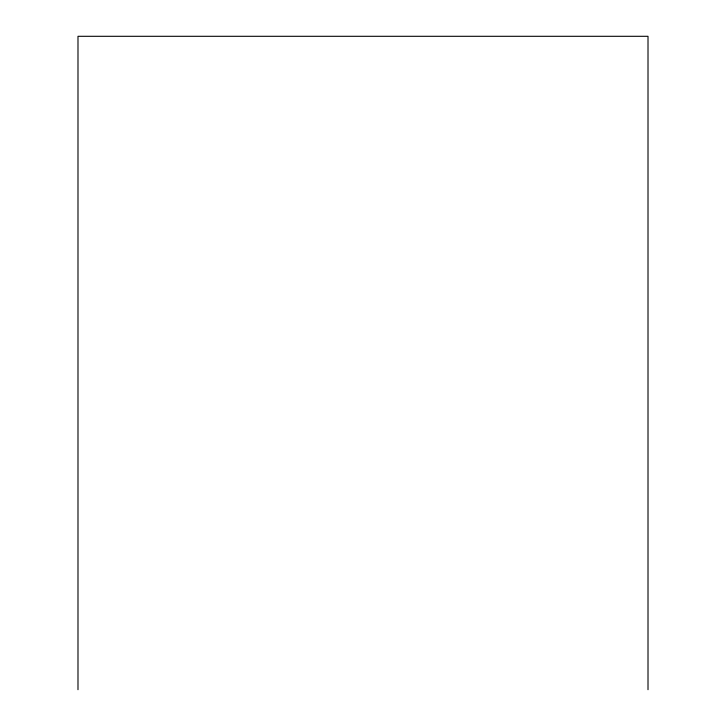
<?xml version="1.0" encoding="UTF-8"?>
<svg xmlns="http://www.w3.org/2000/svg" width="726" height="726" viewBox="0 0 726 726"><rect width="100%" height="100%" fill="white"/><g stroke="black" fill="none" stroke-linecap="round" stroke-linejoin="round"><path stroke-width="1.09" d="M648.009 689.7L648.009 36.3L77.991 36.3L77.991 689.7"/></g></svg>
